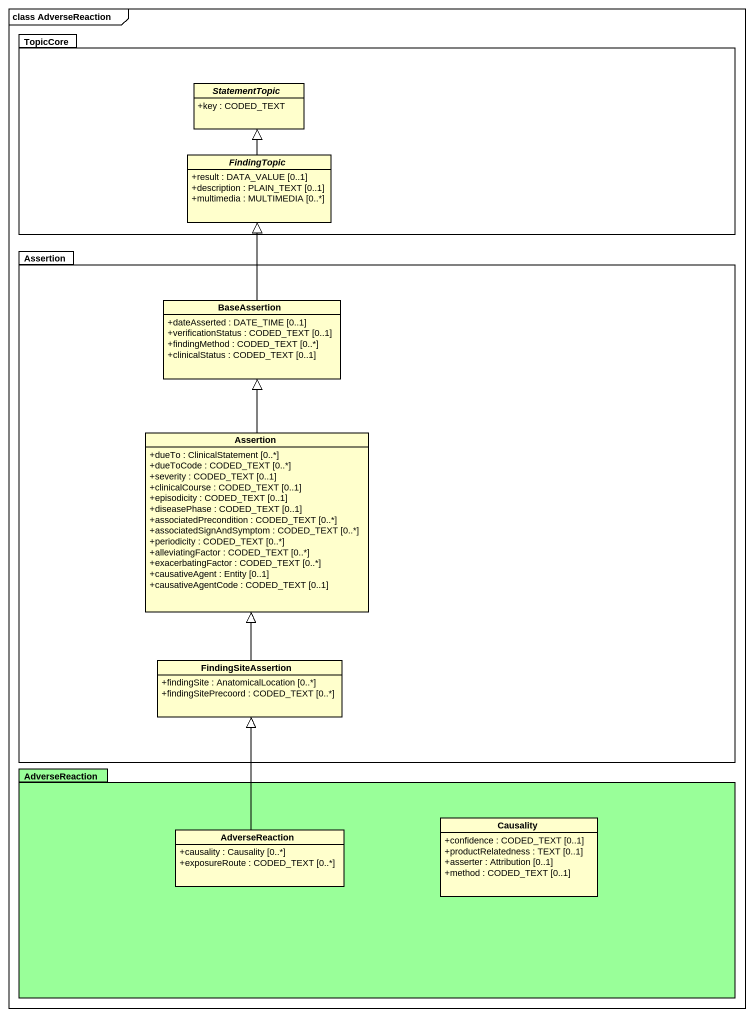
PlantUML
@startuml
mainframe class AdverseReaction
hide circle
hide empty members
skinparam classAttributeIconSize 0
package TopicCore {
  abstract class StatementTopic {
    +key : CODED_TEXT
  }
  abstract class FindingTopic {
    +result : DATA_VALUE [0..1]
    +description : PLAIN_TEXT [0..1]
    +multimedia : MULTIMEDIA [0..*]
  }
}
package Assertion {
  class BaseAssertion {
    +dateAsserted : DATE_TIME [0..1]
    +verificationStatus : CODED_TEXT [0..1]
    +findingMethod : CODED_TEXT [0..*]
    +clinicalStatus : CODED_TEXT [0..1]
  }
  class "Assertion" as Assertion_2 {
    +dueTo : ClinicalStatement [0..*]
    +dueToCode : CODED_TEXT [0..*]
    +severity : CODED_TEXT [0..1]
    +clinicalCourse : CODED_TEXT [0..1]
    +episodicity : CODED_TEXT [0..1]
    +diseasePhase : CODED_TEXT [0..1]
    +associatedPrecondition : CODED_TEXT [0..*]
    +associatedSignAndSymptom : CODED_TEXT [0..*]
    +periodicity : CODED_TEXT [0..*]
    +alleviatingFactor : CODED_TEXT [0..*]
    +exacerbatingFactor : CODED_TEXT [0..*]
    +causativeAgent : Entity [0..1]
    +causativeAgentCode : CODED_TEXT [0..1]
  }
  class FindingSiteAssertion {
    +findingSite : AnatomicalLocation [0..*]
    +findingSitePrecoord : CODED_TEXT [0..*]
  }
}
package AdverseReaction #99FF99 {
  class "AdverseReaction" as AdverseReaction_2 {
    +causality : Causality [0..*]
    +exposureRoute : CODED_TEXT [0..*]
  }
  class Causality {
    +confidence : CODED_TEXT [0..1]
    +productRelatedness : TEXT [0..1]
    +asserter : Attribution [0..1]
    +method : CODED_TEXT [0..1]
  }
}
FindingTopic -up-|> StatementTopic
BaseAssertion -up-|> FindingTopic
Assertion_2 -up-|> BaseAssertion
FindingSiteAssertion -up-|> Assertion_2
AdverseReaction_2 -up-|> FindingSiteAssertion
@enduml
